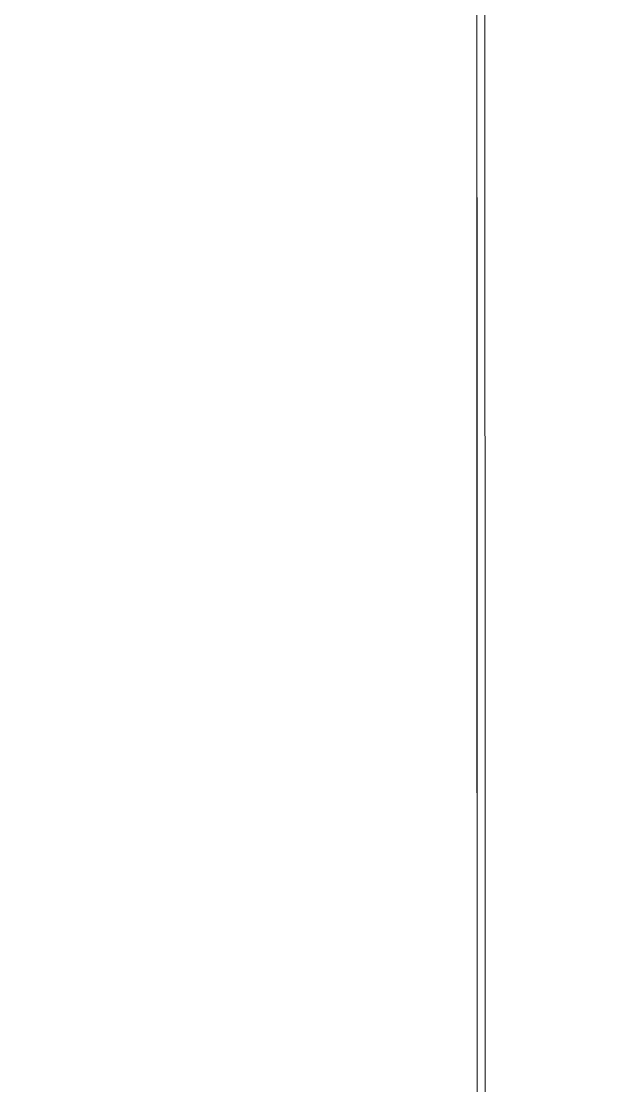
# Model space of a CAD drawing. Header units: inches. Extents: x 3778 to 56227, y -16914 to 35091.
# Drawn here: x 41901.6 to 42000.3, y -12898.2 to -12717.3 of the extents above; entities that cross this region are included whole.
import ezdxf

# ---------------------------------------------------------------- set-up
doc = ezdxf.new("R2010")
doc.units = ezdxf.units.IN
doc.header["$LTSCALE"] = 100
doc.header["$MEASUREMENT"] = 0
doc.linetypes.add('DH-HID2', pattern=[1.2, 0.8, -0.4])
doc.layers.add('2-con', color=2, linetype='Continuous')
doc.layers.add('FU-FURM', color=251, linetype='DH-HID2')
doc.layers.add('mark-B', color=2, linetype='Continuous', lineweight=20)

# ---------------------------------------------------------------- blocks, each defined once
blk = doc.blocks.new('cjscjdeh')
at = {"layer": 'FU-FURM', "color": 8}
blk.add_arc((149800.97, 68072.62), 218.51, 213.0528, 326.805, dxfattribs=at)
blk = doc.blocks.new('무풍1WAY 대형')
at = {"layer": 'mark-B'}
for points, knots in [([(703.66, -439.1), (703.66, -405.87), (703.65, -372.65), (703.63, -306.21), (703.62, -272.98), (703.59, -206.54), (703.58, -173.32), (703.54, -123.48), (703.53, -106.87), (703.5, -73.65), (703.48, -57.04), (703.47, -40.43)], [0, 0, 0, 0, 0.25, 0.25, 0.5, 0.5, 0.75, 0.75, 0.875, 0.875, 1, 1, 1, 1]), ([(704.91, -40.41), (704.92, -57.03), (704.92, -73.64), (704.94, -106.87), (704.94, -123.49), (704.95, -173.34), (704.96, -206.57), (704.98, -273.03), (704.98, -306.26), (704.99, -372.72), (705, -405.95), (705, -439.19)], [0, 0, 0, 0, 0.125, 0.125, 0.25, 0.25, 0.5, 0.5, 0.75, 0.75, 1, 1, 1, 1])]:
    blk.add_open_spline(points, degree=3, knots=knots, dxfattribs=at)
blk.add_open_spline([(704.93, -40.34), (704.98, -173.29), (705, -306.24), (705.02, -439.19)], degree=3, dxfattribs=at)
blk = doc.blocks.new('dpdjzjs')
at = {"layer": 'mark-B', "rotation": 180}
blk.add_blockref('무풍1WAY 대형', (178654.91, 88751.49), dxfattribs=at)

msp = doc.modelspace()

# ---------------------------------------------------------------- block references
msp.add_blockref('cjscjdeh', (-107842.97, -80843.84))
at = {"layer": '2-con'}
msp.add_blockref('dpdjzjs', (-135970.86, -101830.44), dxfattribs=at)

doc.saveas('drawing.dxf')
